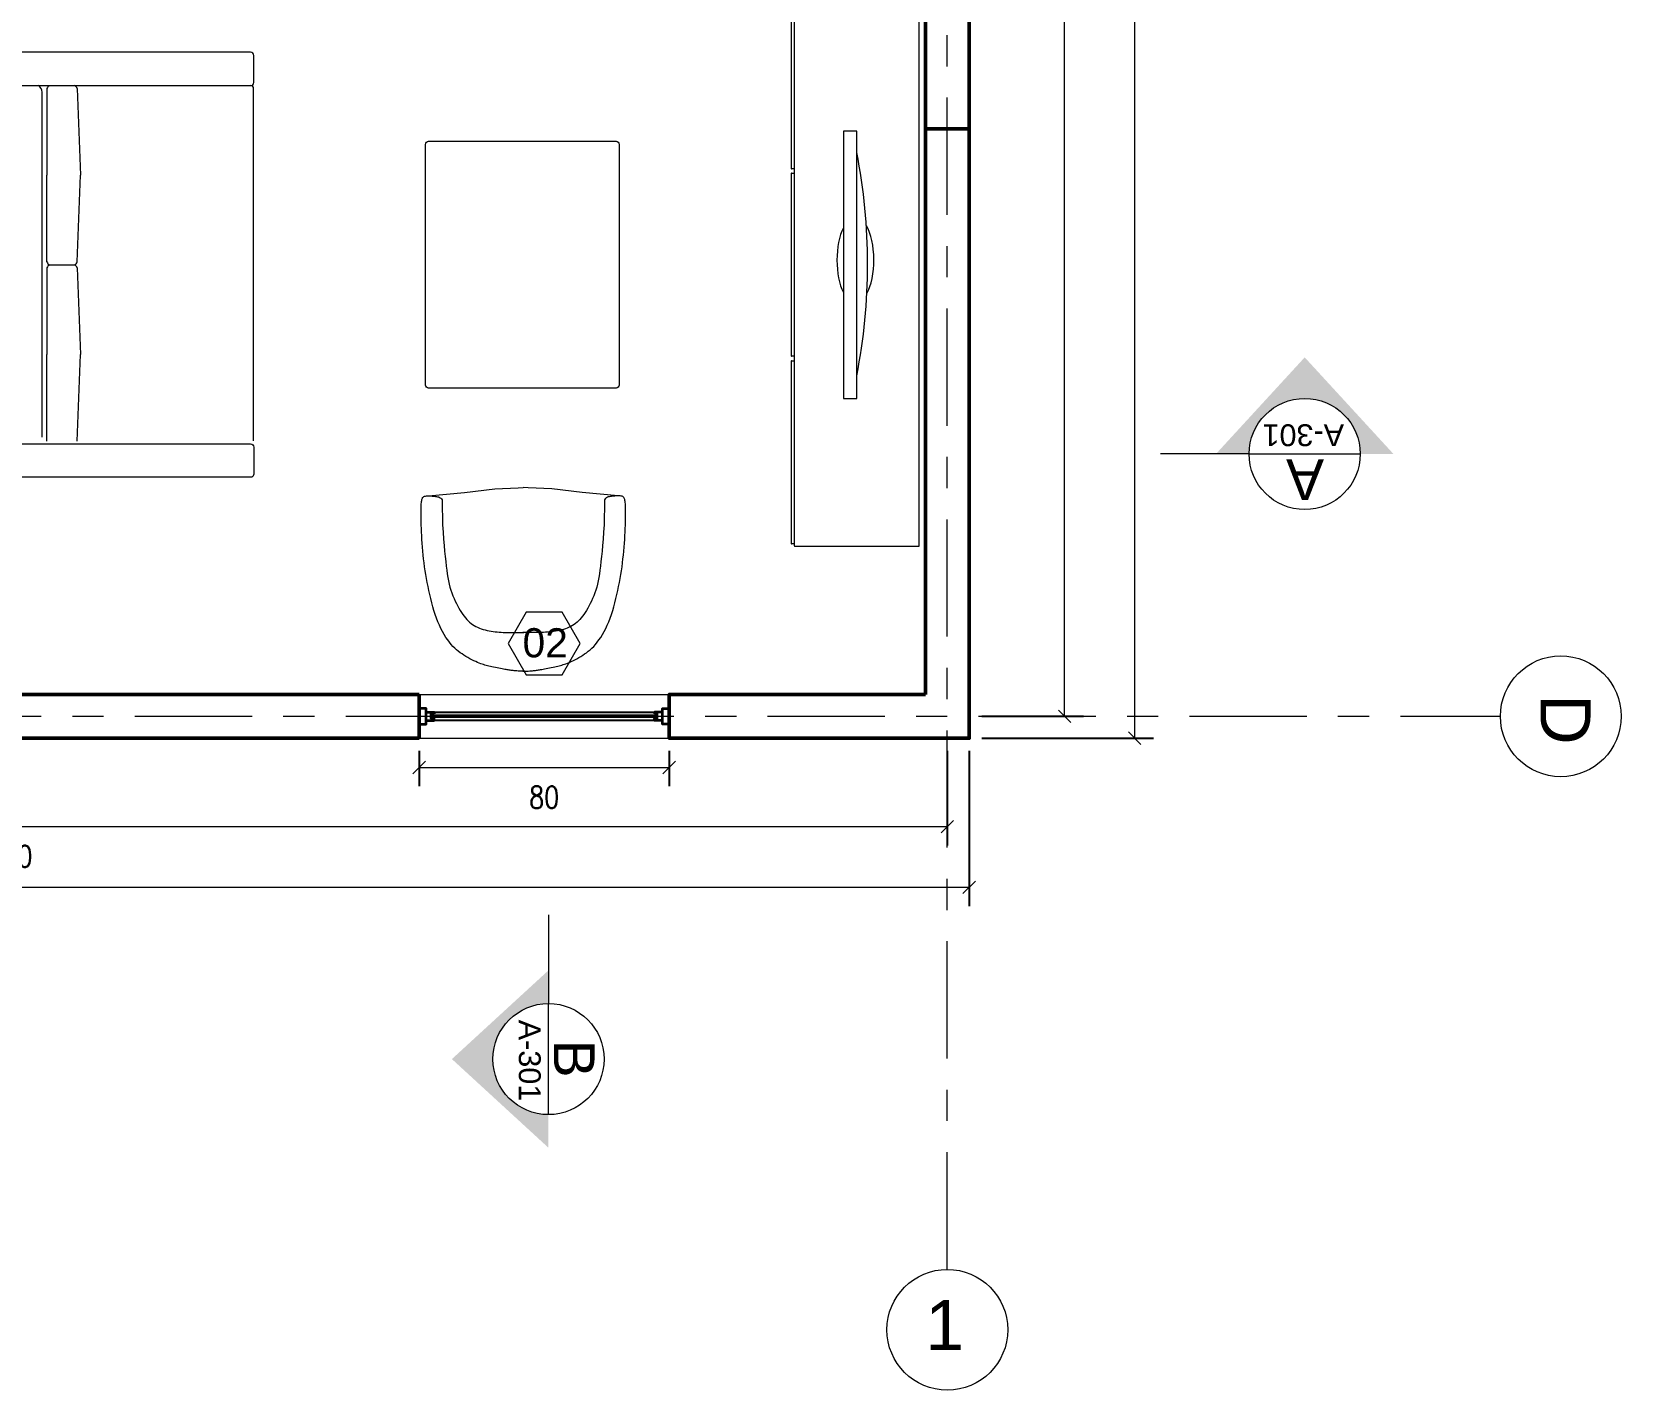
# Model space of a CAD drawing. Header units: inches. Extents: x -1721 to -596, y -6348 to -3031.
# Drawn here: x -875.28 to -870.19, y -3137.83 to -3133.48 of the extents above; entities that cross this region are included whole.
import ezdxf
from ezdxf.enums import TextEntityAlignment as Align

# ---------------------------------------------------------------- set-up
doc = ezdxf.new("R2010")
doc.units = ezdxf.units.IN
doc.header["$MEASUREMENT"] = 0
doc.linetypes.add('$0$CENTERX2', pattern=[4, 2.5, -0.5, 0.5, -0.5])
doc.linetypes.add('$0$CENTRO2', pattern=[1.125, 0.75, -0.125, 0.125, -0.125])
for name, color, linetype, lineweight in [('$0$AA - montanti', 7, 'Continuous', 35), ('$0$AA - pareti sezionate', 236, 'Continuous', 50), ('$0$AA - serramenti e porte', 4, 'Continuous', 25), ('$0$AA - struttura finestre', 6, 'Continuous', 25), ('$0$AA- arredo', 8, 'Continuous', 18), ('$0$SEZIONE ARREDO', 8, 'Continuous', 25), ('$1$AA - linee quote', 3, 'Continuous', 13), ('$2$A-FURN', 8, 'Continuous', 18)]:
    doc.layers.add(name, color=color, linetype=linetype, lineweight=lineweight)
doc.styles.add('$0$ARIAL', font='Arial.ttf')
doc.styles.add('$4$E-ROMANS', font='romans.shx', dxfattribs={"width": 0.8})
doc.dimstyles.new('$0$E-0100_TICK_12', dxfattribs={"dimscale": 0.001, "dimtxt": 70, "dimasz": 40, "dimexe": 60, "dimexo": 40, "dimgap": 60, "dimtad": 4, "dimdec": 0, "dimlfac": 100, "dimzin": 0, "dimdsep": 46, "dimtxsty": '$4$E-ROMANS', "dimblk": 'OBLIQUE', "dimblk1": 'OBLIQUE', "dimblk2": 'OBLIQUE', "dimcen": 60, "dimclrd": 256, "dimclre": 256, "dimclrt": 256, "dimadec": 0, "dimazin": 0, "dimtfac": 1, "dimtdec": 0, "dimtmove": 1, "dimatfit": 3, "dimldrblk": '$0$_Open90', "dimfxl": 1, "dimtfill": 1, "dimtolj": 1, "dimtzin": 0, "dimlwd": -1, "dimarcsym": 0})

# ---------------------------------------------------------------- blocks, each defined once
blk = doc.blocks.new('_Oblique')
at = {"color": 0, "linetype": 'ByBlock', "lineweight": -2}
blk.add_line((-0.5, -0.5), (0.5, 0.5), dxfattribs=at)
blk = doc.blocks.new('*D1064')
at = {"layer": '$1$AA - linee quote', "linetype": 'Continuous', "lineweight": -2, "transparency": 16777216}
for p, q in [((-874.0407, -3135.78), (-874.0407, -3135.894)), ((-873.2407, -3135.78), (-873.2407, -3135.894))]:
    blk.add_line(p, q, dxfattribs=at)
at = {"layer": '$1$AA - linee quote', "transparency": 16777216}
blk.add_line((-874.0407, -3135.834), (-873.2407, -3135.834), dxfattribs=at)
at = {"layer": 'DEFPOINTS', "color": 0, "linetype": 'Continuous', "transparency": 16777216}
for p in [(-874.0407, -3135.74), (-873.2407, -3135.74), (-873.2407, -3135.834)]:
    blk.add_point(p, dxfattribs=at)
at = {"layer": '$1$AA - linee quote', "linetype": 'Continuous', "transparency": 16777216, "xscale": 0.04, "yscale": 0.04, "zscale": 0.04, "rotation": 180}
blk.add_blockref('_Oblique', (-874.0407, -3135.834), dxfattribs=at)
at = {"layer": '$1$AA - linee quote', "linetype": 'Continuous', "transparency": 16777216, "xscale": 0.04, "yscale": 0.04, "zscale": 0.04}
blk.add_blockref('_Oblique', (-873.2407, -3135.834), dxfattribs=at)
at = {"layer": '$1$AA - linee quote', "linetype": 'Continuous', "transparency": 16777216, "insert": (-873.6407, -3135.929), "char_height": 0.07, "attachment_point": 5, "style": '$4$E-ROMANS', "bg_fill": 3, "box_fill_scale": 1.25, "bg_fill_color": 256, "bg_fill_true_color": 13158600, "bg_fill_transparency": 0}
blk.add_mtext('\\A1;80', dxfattribs=at)
blk = doc.blocks.new('$0$_Open90')
at = {"color": 0, "linetype": 'ByBlock', "lineweight": -2}
for p, q in [((-19.69, 19.69), (0, 0)), ((0, 0), (-39.37, 0)), ((0, 0), (-19.69, -19.69))]:
    blk.add_line(p, q, dxfattribs=at)
blk = doc.blocks.new('*D1066')
at = {"layer": '$1$AA - linee quote', "linetype": 'Continuous', "lineweight": -2, "transparency": 16777216}
for p, q in [((-878.3507, -3135.78), (-878.3507, -3136.0831)), ((-872.3507, -3135.78), (-872.3507, -3136.0831))]:
    blk.add_line(p, q, dxfattribs=at)
at = {"layer": '$1$AA - linee quote', "transparency": 16777216}
blk.add_line((-878.3507, -3136.0231), (-872.3507, -3136.0231), dxfattribs=at)
at = {"layer": 'DEFPOINTS', "color": 0, "linetype": 'Continuous', "transparency": 16777216}
for p in [(-878.3507, -3135.74), (-872.3507, -3135.74), (-872.3507, -3136.0231)]:
    blk.add_point(p, dxfattribs=at)
at = {"layer": '$1$AA - linee quote', "linetype": 'Continuous', "transparency": 16777216, "xscale": 0.04, "yscale": 0.04, "zscale": 0.04, "rotation": 180}
blk.add_blockref('_Oblique', (-878.3507, -3136.0231), dxfattribs=at)
at = {"layer": '$1$AA - linee quote', "linetype": 'Continuous', "transparency": 16777216, "xscale": 0.04, "yscale": 0.04, "zscale": 0.04}
blk.add_blockref('_Oblique', (-872.3507, -3136.0231), dxfattribs=at)
at = {"layer": '$1$AA - linee quote', "linetype": 'Continuous', "transparency": 16777216, "insert": (-875.3507, -3136.1181), "char_height": 0.07, "attachment_point": 5, "style": '$4$E-ROMANS', "bg_fill": 3, "box_fill_scale": 1.25, "bg_fill_color": 256, "bg_fill_true_color": 13158600, "bg_fill_transparency": 0}
blk.add_mtext('\\A1;600', dxfattribs=at)
blk = doc.blocks.new('*D1067')
at = {"layer": '$1$AA - linee quote', "linetype": 'Continuous', "lineweight": -2, "transparency": 16777216}
for p, q in [((-881.4207, -3135.78), (-881.4207, -3136.2771)), ((-872.2807, -3135.78), (-872.2807, -3136.2771))]:
    blk.add_line(p, q, dxfattribs=at)
at = {"layer": '$1$AA - linee quote', "transparency": 16777216}
blk.add_line((-881.4207, -3136.2171), (-872.2807, -3136.2171), dxfattribs=at)
at = {"layer": 'DEFPOINTS', "color": 0, "linetype": 'Continuous', "transparency": 16777216}
for p in [(-881.4207, -3135.74), (-872.2807, -3135.74), (-872.2807, -3136.2171)]:
    blk.add_point(p, dxfattribs=at)
at = {"layer": '$1$AA - linee quote', "linetype": 'Continuous', "transparency": 16777216, "xscale": 0.04, "yscale": 0.04, "zscale": 0.04, "rotation": 180}
blk.add_blockref('_Oblique', (-881.4207, -3136.2171), dxfattribs=at)
at = {"layer": '$1$AA - linee quote', "linetype": 'Continuous', "transparency": 16777216, "xscale": 0.04, "yscale": 0.04, "zscale": 0.04}
blk.add_blockref('_Oblique', (-872.2807, -3136.2171), dxfattribs=at)
at = {"layer": '$1$AA - linee quote', "linetype": 'Continuous', "transparency": 16777216, "insert": (-876.8507, -3136.3121), "char_height": 0.07, "attachment_point": 5, "style": '$4$E-ROMANS', "bg_fill": 3, "box_fill_scale": 1.25, "bg_fill_color": 256, "bg_fill_true_color": 13158600, "bg_fill_transparency": 0}
blk.add_mtext('\\A1;914', dxfattribs=at)
blk = doc.blocks.new('*D1069')
at = {"layer": '$1$AA - linee quote', "linetype": 'Continuous', "lineweight": -2, "transparency": 16777216}
for p, q in [((-872.3107, -3126.74), (-871.9153, -3126.74)), ((-872.2407, -3135.67), (-871.9153, -3135.67))]:
    blk.add_line(p, q, dxfattribs=at)
at = {"layer": '$1$AA - linee quote', "transparency": 16777216}
blk.add_line((-871.9753, -3135.67), (-871.9753, -3126.74), dxfattribs=at)
at = {"layer": 'DEFPOINTS', "color": 0, "linetype": 'Continuous', "transparency": 16777216}
for p in [(-872.3507, -3126.74), (-871.9753, -3126.74), (-872.2807, -3135.67)]:
    blk.add_point(p, dxfattribs=at)
at = {"layer": '$1$AA - linee quote', "linetype": 'Continuous', "transparency": 16777216, "xscale": 0.04, "yscale": 0.04, "zscale": 0.04}
for p, rotation in [((-871.9753, -3126.74), 90), ((-871.9753, -3135.67), 270)]:
    blk.add_blockref('_Oblique', p, dxfattribs=dict(at, rotation=rotation))
at = {"layer": '$1$AA - linee quote', "linetype": 'Continuous', "transparency": 16777216, "insert": (-871.8803, -3131.205), "char_height": 0.07, "attachment_point": 5, "rotation": 90, "style": '$4$E-ROMANS', "bg_fill": 3, "box_fill_scale": 1.25, "bg_fill_color": 256, "bg_fill_true_color": 13158600, "bg_fill_transparency": 0}
blk.add_mtext('\\A1;893', dxfattribs=at)
blk = doc.blocks.new('*D1070')
at = {"layer": '$1$AA - linee quote', "linetype": 'Continuous', "lineweight": -2, "transparency": 16777216}
for p, q in [((-872.2407, -3126.67), (-871.6914, -3126.67)), ((-872.2407, -3135.74), (-871.6914, -3135.74))]:
    blk.add_line(p, q, dxfattribs=at)
at = {"layer": '$1$AA - linee quote', "transparency": 16777216}
blk.add_line((-871.7514, -3126.67), (-871.7514, -3135.74), dxfattribs=at)
at = {"layer": 'DEFPOINTS', "color": 0, "linetype": 'Continuous', "transparency": 16777216}
for p in [(-872.2807, -3126.67), (-872.2807, -3135.74), (-871.7514, -3135.74)]:
    blk.add_point(p, dxfattribs=at)
at = {"layer": '$1$AA - linee quote', "linetype": 'Continuous', "transparency": 16777216, "xscale": 0.04, "yscale": 0.04, "zscale": 0.04}
for p, rotation in [((-871.7514, -3126.67), 90), ((-871.7514, -3135.74), 270)]:
    blk.add_blockref('_Oblique', p, dxfattribs=dict(at, rotation=rotation))
at = {"layer": '$1$AA - linee quote', "linetype": 'Continuous', "transparency": 16777216, "insert": (-871.6564, -3131.205), "char_height": 0.07, "attachment_point": 5, "rotation": 90, "style": '$4$E-ROMANS', "bg_fill": 3, "box_fill_scale": 1.25, "bg_fill_color": 256, "bg_fill_true_color": 13158600, "bg_fill_transparency": 0}
blk.add_mtext('\\A1;907', dxfattribs=at)

msp = doc.modelspace()

# ---------------------------------------------------------------- hatches: boundary and pattern name
at = {"layer": '$1$AA - linee quote'}
h = msp.add_hatch(color=256, dxfattribs=at)
h.dxf.hatch_style = 1
h.paths.add_polyline_path([(-871.4909, -3134.8303), (-871.3848, -3134.8303, -1), (-871.0292, -3134.8303), (-870.9232, -3134.8303), (-871.207, -3134.5213)])
h = msp.add_hatch(color=256, dxfattribs=at)
h.dxf.hatch_style = 1
h.paths.add_polyline_path([(-873.6272, -3137.0507), (-873.6272, -3136.9447, -1), (-873.6272, -3136.5891), (-873.6272, -3136.4831), (-873.9362, -3136.7669)])

# ---------------------------------------------------------------- linework, layer by layer
at = {"layer": '$0$AA - montanti'}
for points in [[(-874.0407, -3135.6446), (-874.0407, -3135.6955), (-874.019, -3135.6955), (-874.019, -3135.6446)], [(-873.2407, -3135.6446), (-873.2407, -3135.6955), (-873.2623, -3135.6955), (-873.2623, -3135.6446)]]:
    msp.add_lwpolyline(points, close=True, dxfattribs=at)
for points in [[(-874.019, -3135.6569), (-873.993, -3135.6569), (-873.993, -3135.6625)], [(-874.019, -3135.6832), (-873.993, -3135.6832), (-873.993, -3135.6775), (-874.0023, -3135.6775), (-874.0023, -3135.6725), (-874.0023, -3135.6675), (-874.0023, -3135.6625), (-873.993, -3135.6625)], [(-873.2623, -3135.6569), (-873.2883, -3135.6569), (-873.2883, -3135.6625)], [(-873.2623, -3135.6832), (-873.2883, -3135.6832), (-873.2883, -3135.6775), (-873.279, -3135.6775), (-873.279, -3135.6725), (-873.279, -3135.6675), (-873.279, -3135.6625), (-873.2883, -3135.6625)]]:
    msp.add_lwpolyline(points, dxfattribs=at)
at = {"layer": '$0$AA - pareti sezionate'}
for p, q in [((-872.4207, -3135.6), (-872.4207, -3131.99)), ((-872.2807, -3133.79), (-872.4207, -3133.79)), ((-874.0407, -3135.6), (-876.6807, -3135.6)), ((-874.0407, -3135.74), (-874.0407, -3135.6)), ((-876.6807, -3135.74), (-874.0407, -3135.74))]:
    msp.add_line(p, q, dxfattribs=at)
at = {"layer": '$0$AA - pareti sezionate', "ltscale": 0.8}
msp.add_line((-874.4807, -3135.74), (-875.2807, -3135.74), dxfattribs=at)
at = {"layer": '$0$AA - pareti sezionate'}
msp.add_lwpolyline([(-872.2807, -3131.99), (-872.2807, -3135.74), (-873.2407, -3135.74), (-873.2407, -3135.6), (-872.4207, -3135.6)], dxfattribs=at)
at = {"layer": '$0$AA - serramenti e porte'}
for p, q in [((-873.993, -3135.6569), (-873.2883, -3135.6569)), ((-873.2883, -3135.6832), (-873.993, -3135.6832))]:
    msp.add_line(p, q, dxfattribs=at)
at = {"layer": '$0$AA - struttura finestre'}
for p, q in [((-873.279, -3135.6675), (-874.0023, -3135.6675)), ((-873.279, -3135.6725), (-874.0023, -3135.6725))]:
    msp.add_line(p, q, dxfattribs=at)
at = {"layer": '$0$AA- arredo', "color": 251, "linetype": 'Continuous', "lineweight": 18}
for p, q in [((-872.8507, -3133.333), (-872.8507, -3133.917)), ((-872.8407, -3133.326), (-872.8407, -3135.124)), ((-872.4407, -3135.124), (-872.4407, -3133.326)), ((-874.5707, -3134.7884), (-874.5707, -3133.6617)), ((-875.247, -3134.777), (-875.247, -3133.6731)), ((-872.8417, -3133.918), (-872.8497, -3133.918)), ((-872.8506, -3133.9328), (-872.8507, -3133.9329)), ((-872.8507, -3133.9329), (-872.8507, -3133.9329)), ((-872.8507, -3133.9329), (-872.8507, -3133.9329)), ((-872.8507, -3133.9329), (-872.8507, -3133.933)), ((-872.8507, -3133.933), (-872.8507, -3133.933)), ((-872.8507, -3133.933), (-872.8507, -3133.933)), ((-872.8507, -3133.933), (-872.8507, -3134.517)), ((-872.8505, -3133.9326), (-872.8506, -3133.9326)), ((-872.8506, -3133.9326), (-872.8506, -3133.9326)), ((-872.8506, -3133.9326), (-872.8506, -3133.9327)), ((-872.8506, -3133.9327), (-872.8506, -3133.9327)), ((-872.8506, -3133.9327), (-872.8506, -3133.9328)), ((-872.8506, -3133.9328), (-872.8506, -3133.9328)), ((-872.8506, -3133.9328), (-872.8506, -3133.9328)), ((-872.8504, -3133.9324), (-872.8505, -3133.9324)), ((-872.8505, -3133.9324), (-872.8505, -3133.9325)), ((-872.8505, -3133.9325), (-872.8505, -3133.9325)), ((-872.8505, -3133.9325), (-872.8505, -3133.9325)), ((-872.8505, -3133.9325), (-872.8505, -3133.9326)), ((-872.8503, -3133.9323), (-872.8504, -3133.9323)), ((-872.8504, -3133.9323), (-872.8504, -3133.9323)), ((-872.8504, -3133.9323), (-872.8504, -3133.9324)), ((-872.8504, -3133.9324), (-872.8504, -3133.9324)), ((-872.8502, -3133.9322), (-872.8503, -3133.9322)), ((-872.8503, -3133.9322), (-872.8503, -3133.9323)), ((-872.8503, -3133.9323), (-872.8503, -3133.9323)), ((-872.8501, -3133.9321), (-872.8502, -3133.9322)), ((-872.8502, -3133.9322), (-872.8502, -3133.9322)), ((-872.8502, -3133.9322), (-872.8502, -3133.9322)), ((-872.85, -3133.9321), (-872.8501, -3133.9321)), ((-872.8501, -3133.9321), (-872.8501, -3133.9321)), ((-872.8501, -3133.9321), (-872.8501, -3133.9321)), ((-872.8499, -3133.9321), (-872.85, -3133.9321)), ((-872.85, -3133.9321), (-872.85, -3133.9321)), ((-872.8498, -3133.932), (-872.8499, -3133.9321)), ((-872.8499, -3133.9321), (-872.8499, -3133.9321)), ((-872.8499, -3133.9321), (-872.8499, -3133.9321)), ((-872.8497, -3133.932), (-872.8498, -3133.932)), ((-872.8498, -3133.932), (-872.8498, -3133.932)), ((-872.8497, -3133.932), (-872.8497, -3133.932)), ((-872.8497, -3133.932), (-872.8497, -3133.932)), ((-872.8497, -3133.932), (-872.8417, -3133.932)), ((-872.8416, -3133.932), (-872.8417, -3133.932)), ((-872.8417, -3133.932), (-872.8417, -3133.932)), ((-872.8415, -3133.932), (-872.8416, -3133.932)), ((-872.8416, -3133.932), (-872.8416, -3133.932)), ((-872.8415, -3133.9321), (-872.8415, -3133.932)), ((-872.8414, -3133.9321), (-872.8415, -3133.9321)), ((-872.8415, -3133.9321), (-872.8415, -3133.9321)), ((-872.8413, -3133.9321), (-872.8414, -3133.9321)), ((-872.8414, -3133.9321), (-872.8414, -3133.9321)), ((-872.8412, -3133.9321), (-872.8413, -3133.9321)), ((-872.8413, -3133.9321), (-872.8413, -3133.9321)), ((-872.8413, -3133.9321), (-872.8413, -3133.9321)), ((-872.8412, -3133.9322), (-872.8412, -3133.9321)), ((-872.8411, -3133.9322), (-872.8412, -3133.9322)), ((-872.8412, -3133.9322), (-872.8412, -3133.9322)), ((-872.841, -3133.9323), (-872.8411, -3133.9322)), ((-872.8411, -3133.9322), (-872.8411, -3133.9322)), ((-872.8411, -3133.9322), (-872.8411, -3133.9322)), ((-872.8409, -3133.9323), (-872.841, -3133.9323)), ((-872.841, -3133.9323), (-872.841, -3133.9323)), ((-872.841, -3133.9323), (-872.841, -3133.9323)), ((-872.8409, -3133.9324), (-872.8409, -3133.9323)), ((-872.8408, -3133.9325), (-872.8409, -3133.9324)), ((-872.8409, -3133.9324), (-872.8409, -3133.9324)), ((-872.8409, -3133.9324), (-872.8409, -3133.9324)), ((-872.8408, -3133.9326), (-872.8408, -3133.9325)), ((-872.8408, -3133.9325), (-872.8408, -3133.9325)), ((-872.8408, -3133.9325), (-872.8408, -3133.9325)), ((-872.8407, -3133.9326), (-872.8408, -3133.9326)), ((-872.8408, -3133.9326), (-872.8408, -3133.9326)), ((-872.8407, -3133.9327), (-872.8407, -3133.9326)), ((-872.8407, -3133.9328), (-872.8407, -3133.9327)), ((-872.8407, -3133.9327), (-872.8407, -3133.9327)), ((-872.8407, -3133.9329), (-872.8407, -3133.9328)), ((-872.8407, -3133.9328), (-872.8407, -3133.9328)), ((-872.8407, -3133.9328), (-872.8407, -3133.9328)), ((-872.8407, -3133.933), (-872.8407, -3133.9329)), ((-872.8407, -3133.9329), (-872.8407, -3133.9329)), ((-872.8407, -3133.933), (-872.8407, -3133.933)), ((-872.8407, -3133.933), (-872.8407, -3133.933)), ((-872.8504, -3134.5324), (-872.8505, -3134.5324)), ((-872.8505, -3134.5324), (-872.8505, -3134.5325)), ((-872.8505, -3134.5325), (-872.8505, -3134.5325)), ((-872.8503, -3134.5323), (-872.8504, -3134.5323)), ((-872.8504, -3134.5323), (-872.8504, -3134.5323)), ((-872.8504, -3134.5323), (-872.8504, -3134.5324)), ((-872.8504, -3134.5324), (-872.8504, -3134.5324)), ((-872.8502, -3134.5322), (-872.8503, -3134.5322)), ((-872.8503, -3134.5322), (-872.8503, -3134.5323)), ((-872.8503, -3134.5323), (-872.8503, -3134.5323)), ((-872.8501, -3134.5321), (-872.8502, -3134.5322)), ((-872.8502, -3134.5322), (-872.8502, -3134.5322)), ((-872.8502, -3134.5322), (-872.8502, -3134.5322)), ((-872.85, -3134.5321), (-872.8501, -3134.5321)), ((-872.8501, -3134.5321), (-872.8501, -3134.5321)), ((-872.8501, -3134.5321), (-872.8501, -3134.5321)), ((-872.8499, -3134.5321), (-872.85, -3134.5321)), ((-872.85, -3134.5321), (-872.85, -3134.5321)), ((-872.8498, -3134.532), (-872.8499, -3134.5321)), ((-872.8499, -3134.5321), (-872.8499, -3134.5321)), ((-872.8499, -3134.5321), (-872.8499, -3134.5321)), ((-872.8497, -3134.532), (-872.8498, -3134.532)), ((-872.8498, -3134.532), (-872.8498, -3134.532)), ((-872.8417, -3134.518), (-872.8497, -3134.518)), ((-872.8497, -3134.532), (-872.8497, -3134.532)), ((-872.8497, -3134.532), (-872.8497, -3134.532)), ((-872.8497, -3134.532), (-872.8417, -3134.532)), ((-872.8416, -3134.532), (-872.8417, -3134.532)), ((-872.8417, -3134.532), (-872.8417, -3134.532)), ((-872.8415, -3134.532), (-872.8416, -3134.532)), ((-872.8416, -3134.532), (-872.8416, -3134.532)), ((-872.8415, -3134.5321), (-872.8415, -3134.532)), ((-872.8414, -3134.5321), (-872.8415, -3134.5321)), ((-872.8415, -3134.5321), (-872.8415, -3134.5321)), ((-872.8413, -3134.5321), (-872.8414, -3134.5321)), ((-872.8414, -3134.5321), (-872.8414, -3134.5321)), ((-872.8412, -3134.5321), (-872.8413, -3134.5321)), ((-872.8413, -3134.5321), (-872.8413, -3134.5321)), ((-872.8413, -3134.5321), (-872.8413, -3134.5321)), ((-872.8412, -3134.5322), (-872.8412, -3134.5321)), ((-872.8411, -3134.5322), (-872.8412, -3134.5322)), ((-872.8412, -3134.5322), (-872.8412, -3134.5322)), ((-872.841, -3134.5323), (-872.8411, -3134.5322)), ((-872.8411, -3134.5322), (-872.8411, -3134.5322)), ((-872.8411, -3134.5322), (-872.8411, -3134.5322)), ((-872.8409, -3134.5323), (-872.841, -3134.5323)), ((-872.841, -3134.5323), (-872.841, -3134.5323)), ((-872.841, -3134.5323), (-872.841, -3134.5323)), ((-872.8409, -3134.5324), (-872.8409, -3134.5323)), ((-872.8408, -3134.5325), (-872.8409, -3134.5324)), ((-872.8409, -3134.5324), (-872.8409, -3134.5324)), ((-872.8409, -3134.5324), (-872.8409, -3134.5324)), ((-872.8408, -3134.5325), (-872.8408, -3134.5325)), ((-872.8506, -3134.5328), (-872.8507, -3134.5329)), ((-872.8507, -3134.5329), (-872.8507, -3134.5329)), ((-872.8507, -3134.5329), (-872.8507, -3134.5329)), ((-872.8507, -3134.5329), (-872.8507, -3134.533)), ((-872.8507, -3134.533), (-872.8507, -3134.533)), ((-872.8507, -3134.533), (-872.8507, -3134.533)), ((-872.8507, -3134.533), (-872.8507, -3135.117)), ((-872.8505, -3134.5326), (-872.8506, -3134.5326)), ((-872.8506, -3134.5326), (-872.8506, -3134.5326)), ((-872.8506, -3134.5326), (-872.8506, -3134.5327)), ((-872.8506, -3134.5327), (-872.8506, -3134.5327)), ((-872.8506, -3134.5327), (-872.8506, -3134.5328)), ((-872.8506, -3134.5328), (-872.8506, -3134.5328)), ((-872.8506, -3134.5328), (-872.8506, -3134.5328)), ((-872.8505, -3134.5325), (-872.8505, -3134.5325)), ((-872.8505, -3134.5325), (-872.8505, -3134.5326)), ((-872.8408, -3134.5326), (-872.8408, -3134.5325)), ((-872.8408, -3134.5325), (-872.8408, -3134.5325)), ((-872.8407, -3134.5326), (-872.8408, -3134.5326)), ((-872.8408, -3134.5326), (-872.8408, -3134.5326)), ((-872.8407, -3134.5327), (-872.8407, -3134.5326)), ((-872.8407, -3134.5328), (-872.8407, -3134.5327)), ((-872.8407, -3134.5327), (-872.8407, -3134.5327)), ((-872.8407, -3134.5329), (-872.8407, -3134.5328)), ((-872.8407, -3134.5328), (-872.8407, -3134.5328)), ((-872.8407, -3134.5328), (-872.8407, -3134.5328)), ((-872.8407, -3134.533), (-872.8407, -3134.5329)), ((-872.8407, -3134.5329), (-872.8407, -3134.5329)), ((-872.8407, -3134.533), (-872.8407, -3134.533)), ((-872.8407, -3134.533), (-872.8407, -3134.533)), ((-872.8417, -3135.118), (-872.8497, -3135.118)), ((-872.8407, -3135.124), (-872.8407, -3135.1241)), ((-872.8407, -3135.1241), (-872.8407, -3135.1241)), ((-872.8407, -3135.1241), (-872.8407, -3135.1242)), ((-872.8407, -3135.1242), (-872.8406, -3135.1242)), ((-872.8406, -3135.1242), (-872.8406, -3135.1242)), ((-872.8406, -3135.1242), (-872.8406, -3135.1243)), ((-872.8406, -3135.1243), (-872.8406, -3135.1243)), ((-872.8406, -3135.1243), (-872.8406, -3135.1244)), ((-872.8406, -3135.1244), (-872.8406, -3135.1244)), ((-872.8406, -3135.1244), (-872.8406, -3135.1244)), ((-872.8406, -3135.1244), (-872.8406, -3135.1245)), ((-872.8406, -3135.1245), (-872.8405, -3135.1245)), ((-872.8405, -3135.1245), (-872.8405, -3135.1245)), ((-872.8405, -3135.1245), (-872.8405, -3135.1246)), ((-872.8405, -3135.1246), (-872.8405, -3135.1246)), ((-872.8405, -3135.1246), (-872.8405, -3135.1246)), ((-872.8405, -3135.1246), (-872.8404, -3135.1247)), ((-872.8404, -3135.1247), (-872.8404, -3135.1247)), ((-872.8404, -3135.1247), (-872.8404, -3135.1247)), ((-872.8404, -3135.1247), (-872.8404, -3135.1248)), ((-872.8404, -3135.1248), (-872.8403, -3135.1248)), ((-872.8403, -3135.1248), (-872.8403, -3135.1248)), ((-872.8403, -3135.1248), (-872.8403, -3135.1248)), ((-872.8403, -3135.1248), (-872.8402, -3135.1249)), ((-872.8402, -3135.1249), (-872.8402, -3135.1249)), ((-872.8402, -3135.1249), (-872.8402, -3135.1249)), ((-872.8402, -3135.1249), (-872.8401, -3135.1249)), ((-872.8401, -3135.1249), (-872.8401, -3135.1249)), ((-872.8401, -3135.1249), (-872.8401, -3135.125)), ((-872.8401, -3135.125), (-872.84, -3135.125)), ((-872.84, -3135.125), (-872.84, -3135.125)), ((-872.84, -3135.125), (-872.8399, -3135.125)), ((-872.8399, -3135.125), (-872.8399, -3135.125)), ((-872.8399, -3135.125), (-872.8399, -3135.125)), ((-872.8399, -3135.125), (-872.8398, -3135.125)), ((-872.8398, -3135.125), (-872.8398, -3135.125)), ((-872.8398, -3135.125), (-872.8398, -3135.125)), ((-872.8398, -3135.125), (-872.8397, -3135.125)), ((-872.8397, -3135.125), (-872.4417, -3135.125)), ((-872.8397, -3135.125), (-872.8397, -3135.125)), ((-872.8397, -3135.125), (-872.8397, -3135.125)), ((-872.4417, -3135.125), (-872.4416, -3135.125)), ((-872.4416, -3135.125), (-872.4416, -3135.125)), ((-872.4416, -3135.125), (-872.4415, -3135.125)), ((-872.4415, -3135.125), (-872.4415, -3135.125)), ((-872.4415, -3135.125), (-872.4415, -3135.125)), ((-872.4415, -3135.125), (-872.4414, -3135.125)), ((-872.4414, -3135.125), (-872.4414, -3135.125)), ((-872.4414, -3135.125), (-872.4413, -3135.125)), ((-872.4413, -3135.125), (-872.4412, -3135.1249)), ((-872.4413, -3135.125), (-872.4413, -3135.125)), ((-872.4413, -3135.125), (-872.4413, -3135.125)), ((-872.4412, -3135.1249), (-872.4412, -3135.1249)), ((-872.4412, -3135.1249), (-872.4412, -3135.1249)), ((-872.4412, -3135.1249), (-872.4411, -3135.1249)), ((-872.4411, -3135.1249), (-872.4411, -3135.1248)), ((-872.4411, -3135.1248), (-872.441, -3135.1248)), ((-872.4411, -3135.1249), (-872.4411, -3135.1249)), ((-872.441, -3135.1248), (-872.4409, -3135.1247)), ((-872.441, -3135.1248), (-872.441, -3135.1248)), ((-872.441, -3135.1248), (-872.441, -3135.1248)), ((-872.4409, -3135.1247), (-872.4409, -3135.1246)), ((-872.4409, -3135.1246), (-872.4408, -3135.1246)), ((-872.4409, -3135.1247), (-872.4409, -3135.1247)), ((-872.4409, -3135.1247), (-872.4409, -3135.1247)), ((-872.4408, -3135.1245), (-872.4407, -3135.1244)), ((-872.4408, -3135.1246), (-872.4408, -3135.1245)), ((-872.4408, -3135.1245), (-872.4408, -3135.1245)), ((-872.4408, -3135.1245), (-872.4408, -3135.1245)), ((-872.4408, -3135.1246), (-872.4408, -3135.1246)), ((-872.4407, -3135.1241), (-872.4407, -3135.124)), ((-872.4407, -3135.124), (-872.4407, -3135.124)), ((-872.4407, -3135.1242), (-872.4407, -3135.1241)), ((-872.4407, -3135.1241), (-872.4407, -3135.1241)), ((-872.4407, -3135.1243), (-872.4407, -3135.1242)), ((-872.4407, -3135.1242), (-872.4407, -3135.1242)), ((-872.4407, -3135.1242), (-872.4407, -3135.1242)), ((-872.4407, -3135.1244), (-872.4407, -3135.1243)), ((-872.4407, -3135.1243), (-872.4407, -3135.1243)), ((-872.4407, -3135.1244), (-872.4407, -3135.1244)), ((-872.4407, -3135.1244), (-872.4407, -3135.1244))]:
    msp.add_line(p, q, dxfattribs=at)
at = {"layer": '$0$AA- arredo', "color": 252, "linetype": 'Continuous', "lineweight": 18}
for p, q in [((-875.2323, -3133.6609), (-875.2323, -3133.9385)), ((-875.2323, -3134.2161), (-875.2323, -3133.9385)), ((-875.2237, -3134.2253), (-875.1438, -3134.2253)), ((-875.2323, -3134.2345), (-875.2323, -3134.5121)), ((-875.2323, -3134.7897), (-875.2323, -3134.5121))]:
    msp.add_line(p, q, dxfattribs=at)
at = {"layer": '$0$AA- arredo', "color": 7, "linetype": 'Continuous', "lineweight": 18}
msp.add_line((-874.581, -3133.6517), (-874.5807, -3133.6517), dxfattribs=at)
at = {"layer": '$0$AA- arredo', "lineweight": 13}
for p, q in [((-874.0407, -3135.6), (-873.2407, -3135.6)), ((-874.0407, -3135.74), (-873.2407, -3135.74))]:
    msp.add_line(p, q, dxfattribs=at)
at = {"layer": '$0$AA- arredo', "color": 251, "linetype": 'Continuous', "lineweight": 18, "flags": 128}
for points in [[(-875.3439, -3133.6517), (-874.5805, -3133.6517, 0.414214), (-874.5705, -3133.6417), (-874.5705, -3133.555, 0.414214), (-874.5805, -3133.545), (-875.3339, -3133.545, 0.414214), (-875.3439, -3133.555), (-875.3439, -3134.225)], [(-875.3439, -3134.7984), (-874.5805, -3134.7984, -0.414214), (-874.5705, -3134.8084), (-874.5705, -3134.895, -0.414214), (-874.5805, -3134.905), (-875.3339, -3134.905, -0.414214), (-875.3439, -3134.895), (-875.3439, -3134.225)]]:
    msp.add_lwpolyline(points, format="xyb", dxfattribs=at)
for points in [[(-874.5805, -3133.545), (-875.3339, -3133.545)], [(-875.1353, -3133.6609), (-875.1252, -3133.9385)], [(-875.1353, -3134.2161), (-875.1252, -3133.9385)], [(-875.1353, -3134.2345), (-875.1252, -3134.5121)], [(-875.1353, -3134.7897), (-875.1252, -3134.5121)], [(-874.0109, -3134.9645), (-873.896, -3134.954), (-873.7993, -3134.9421), (-873.7236, -3134.9384), (-873.7076, -3134.9382)], [(-873.4044, -3134.9645), (-873.5192, -3134.954), (-873.6159, -3134.9421), (-873.6917, -3134.9384), (-873.7076, -3134.9382)], [(-873.7058, -3135.5255), (-873.7124, -3135.5255), (-873.7183, -3135.5254), (-873.7236, -3135.5252), (-873.7284, -3135.5249), (-873.7326, -3135.5246), (-873.7365, -3135.5243), (-873.74, -3135.5239), (-873.7434, -3135.5235), (-873.7465, -3135.5231), (-873.7496, -3135.5227), (-873.7526, -3135.5222), (-873.7558, -3135.5216), (-873.7591, -3135.5211), (-873.7626, -3135.5204), (-873.7665, -3135.5197), (-873.7708, -3135.5188), (-873.7755, -3135.5179), (-873.7806, -3135.5169), (-873.786, -3135.5158), (-873.7915, -3135.5147), (-873.7971, -3135.5136), (-873.8026, -3135.5124), (-873.808, -3135.5113), (-873.813, -3135.5102), (-873.8178, -3135.5092), (-873.8222, -3135.5082), (-873.8265, -3135.5071), (-873.8307, -3135.506), (-873.835, -3135.5047), (-873.8393, -3135.5033), (-873.8439, -3135.5016), (-873.8488, -3135.4997), (-873.8542, -3135.4974), (-873.8599, -3135.4949), (-873.8658, -3135.492), (-873.872, -3135.489), (-873.8784, -3135.4857), (-873.8848, -3135.4822), (-873.8912, -3135.4785), (-873.8975, -3135.4746), (-873.9037, -3135.4706), (-873.9097, -3135.4664), (-873.9157, -3135.4619), (-873.9215, -3135.4571), (-873.9272, -3135.4519), (-873.9329, -3135.4462), (-873.9385, -3135.4399), (-873.9441, -3135.433), (-873.9497, -3135.4255), (-873.9552, -3135.4173), (-873.9606, -3135.4084), (-873.9659, -3135.399), (-873.9711, -3135.389), (-873.9761, -3135.3785), (-873.9808, -3135.3675), (-873.9853, -3135.356), (-873.9896, -3135.3441), (-873.9936, -3135.3318), (-873.9973, -3135.3193), (-874.0008, -3135.3065), (-874.0041, -3135.2935), (-874.0071, -3135.2805), (-874.01, -3135.2675), (-874.0126, -3135.2546), (-874.0151, -3135.2418), (-874.0174, -3135.2291), (-874.0196, -3135.2165), (-874.0216, -3135.204), (-874.0234, -3135.1915), (-874.0251, -3135.179), (-874.0266, -3135.1665), (-874.0279, -3135.1539), (-874.0291, -3135.1413), (-874.0302, -3135.1287), (-874.0312, -3135.1162), (-874.032, -3135.1039), (-874.0327, -3135.0919), (-874.0333, -3135.0802), (-874.0338, -3135.069), (-874.0342, -3135.0583), (-874.0345, -3135.0482), (-874.0347, -3135.0387), (-874.0348, -3135.0298), (-874.0349, -3135.0216), (-874.0349, -3135.014), (-874.0348, -3135.0071), (-874.0347, -3135.0008), (-874.0345, -3134.9952), (-874.0342, -3134.9903), (-874.0339, -3134.986), (-874.0334, -3134.9822), (-874.0329, -3134.979), (-874.0323, -3134.9762), (-874.0316, -3134.9739), (-874.0308, -3134.9719), (-874.0298, -3134.9702), (-874.0286, -3134.9688), (-874.0274, -3134.9677), (-874.0259, -3134.9668), (-874.0242, -3134.966), (-874.0223, -3134.9655), (-874.0202, -3134.9651), (-874.0179, -3134.9648), (-874.0153, -3134.9646), (-874.0124, -3134.9645), (-874.0093, -3134.9646), (-874.006, -3134.9646), (-874.0026, -3134.9648), (-873.9991, -3134.9651), (-873.9956, -3134.9654), (-873.9922, -3134.9657), (-873.9888, -3134.9662), (-873.9855, -3134.9667), (-873.9824, -3134.9673), (-873.9795, -3134.9681), (-873.9767, -3134.9691), (-873.9741, -3134.9705), (-873.9718, -3134.9721), (-873.9696, -3134.9742), (-873.9678, -3134.9768)], [(-873.9678, -3134.9768), (-873.9675, -3135.0054), (-873.9668, -3135.0323), (-873.9658, -3135.0575), (-873.9645, -3135.081), (-873.9629, -3135.1029), (-873.9612, -3135.1232), (-873.9595, -3135.1419), (-873.9578, -3135.1591), (-873.9561, -3135.1749), (-873.9545, -3135.1892), (-873.9529, -3135.2024), (-873.9511, -3135.2146), (-873.9493, -3135.226), (-873.9473, -3135.2366), (-873.945, -3135.2467), (-873.9425, -3135.2564), (-873.9396, -3135.2659), (-873.9364, -3135.2752), (-873.933, -3135.2842), (-873.9294, -3135.2929), (-873.9256, -3135.3013), (-873.9217, -3135.3094), (-873.9177, -3135.3171), (-873.9136, -3135.3244), (-873.9096, -3135.3312), (-873.9056, -3135.3377), (-873.9015, -3135.3437), (-873.8974, -3135.3494), (-873.8931, -3135.3547), (-873.8888, -3135.3597), (-873.8844, -3135.3643), (-873.8798, -3135.3685), (-873.875, -3135.3725), (-873.8701, -3135.3761), (-873.8649, -3135.3794), (-873.8596, -3135.3824), (-873.8541, -3135.3852), (-873.8484, -3135.3877), (-873.8425, -3135.3899), (-873.8364, -3135.3919), (-873.8301, -3135.3937), (-873.8237, -3135.3952), (-873.8171, -3135.3966), (-873.8105, -3135.3977), (-873.8039, -3135.3987), (-873.7974, -3135.3995), (-873.7909, -3135.4002), (-873.7847, -3135.4007), (-873.7786, -3135.4011), (-873.7726, -3135.4014), (-873.7668, -3135.4016), (-873.7611, -3135.4018), (-873.7555, -3135.4019), (-873.7499, -3135.4019), (-873.7443, -3135.402), (-873.7386, -3135.402), (-873.7329, -3135.402), (-873.7273, -3135.402), (-873.722, -3135.402), (-873.7171, -3135.4021), (-873.7129, -3135.4021), (-873.7095, -3135.402), (-873.707, -3135.402), (-873.7058, -3135.4019)], [(-873.7095, -3135.5255), (-873.7028, -3135.5255), (-873.6969, -3135.5254), (-873.6916, -3135.5252), (-873.6869, -3135.5249), (-873.6826, -3135.5246), (-873.6787, -3135.5243), (-873.6752, -3135.5239), (-873.6719, -3135.5235), (-873.6687, -3135.5231), (-873.6657, -3135.5227), (-873.6626, -3135.5222), (-873.6594, -3135.5216), (-873.6561, -3135.5211), (-873.6526, -3135.5204), (-873.6487, -3135.5197), (-873.6444, -3135.5188), (-873.6397, -3135.5179), (-873.6346, -3135.5169), (-873.6292, -3135.5158), (-873.6237, -3135.5147), (-873.6181, -3135.5136), (-873.6126, -3135.5124), (-873.6073, -3135.5113), (-873.6022, -3135.5102), (-873.5974, -3135.5092), (-873.593, -3135.5082), (-873.5887, -3135.5071), (-873.5845, -3135.506), (-873.5803, -3135.5047), (-873.5759, -3135.5033), (-873.5713, -3135.5016), (-873.5664, -3135.4997), (-873.5611, -3135.4974), (-873.5554, -3135.4949), (-873.5494, -3135.492), (-873.5432, -3135.489), (-873.5369, -3135.4857), (-873.5305, -3135.4822), (-873.5241, -3135.4785), (-873.5177, -3135.4746), (-873.5116, -3135.4706), (-873.5055, -3135.4664), (-873.4996, -3135.4619), (-873.4937, -3135.4571), (-873.488, -3135.4519), (-873.4823, -3135.4462), (-873.4767, -3135.4399), (-873.4711, -3135.433), (-873.4655, -3135.4255), (-873.46, -3135.4173), (-873.4546, -3135.4084), (-873.4493, -3135.399), (-873.4441, -3135.389), (-873.4392, -3135.3785), (-873.4344, -3135.3675), (-873.4299, -3135.356), (-873.4256, -3135.3441), (-873.4216, -3135.3318), (-873.4179, -3135.3193), (-873.4144, -3135.3065), (-873.4112, -3135.2935), (-873.4081, -3135.2805), (-873.4053, -3135.2675), (-873.4026, -3135.2546), (-873.4001, -3135.2418), (-873.3978, -3135.2291), (-873.3956, -3135.2165), (-873.3937, -3135.204), (-873.3918, -3135.1915), (-873.3902, -3135.179), (-873.3887, -3135.1665), (-873.3873, -3135.1539), (-873.3861, -3135.1413), (-873.385, -3135.1287), (-873.3841, -3135.1162), (-873.3832, -3135.1039), (-873.3825, -3135.0919), (-873.3819, -3135.0802), (-873.3815, -3135.069), (-873.3811, -3135.0583), (-873.3807, -3135.0482), (-873.3805, -3135.0387), (-873.3804, -3135.0298), (-873.3803, -3135.0216), (-873.3803, -3135.014), (-873.3804, -3135.0071), (-873.3805, -3135.0008), (-873.3808, -3134.9952), (-873.381, -3134.9903), (-873.3814, -3134.986), (-873.3818, -3134.9822), (-873.3823, -3134.979), (-873.3829, -3134.9762), (-873.3836, -3134.9739), (-873.3845, -3134.9719), (-873.3855, -3134.9702), (-873.3866, -3134.9688), (-873.3879, -3134.9677), (-873.3893, -3134.9668), (-873.391, -3134.966), (-873.3929, -3134.9655), (-873.395, -3134.9651), (-873.3973, -3134.9648), (-873.3999, -3134.9646), (-873.4028, -3134.9645), (-873.4059, -3134.9646), (-873.4092, -3134.9646), (-873.4126, -3134.9648), (-873.4161, -3134.9651), (-873.4196, -3134.9654), (-873.423, -3134.9657), (-873.4264, -3134.9662), (-873.4297, -3134.9667), (-873.4328, -3134.9673), (-873.4358, -3134.9681), (-873.4385, -3134.9691), (-873.4411, -3134.9705), (-873.4435, -3134.9721), (-873.4456, -3134.9742), (-873.4475, -3134.9768)], [(-873.4475, -3134.9768), (-873.4477, -3135.0054), (-873.4484, -3135.0323), (-873.4494, -3135.0575), (-873.4508, -3135.081), (-873.4523, -3135.1029), (-873.454, -3135.1232), (-873.4557, -3135.1419), (-873.4575, -3135.1591), (-873.4591, -3135.1749), (-873.4607, -3135.1892), (-873.4624, -3135.2024), (-873.4641, -3135.2146), (-873.4659, -3135.226), (-873.4679, -3135.2366), (-873.4702, -3135.2467), (-873.4727, -3135.2564), (-873.4756, -3135.2659), (-873.4788, -3135.2752), (-873.4822, -3135.2842), (-873.4858, -3135.2929), (-873.4896, -3135.3013), (-873.4936, -3135.3094), (-873.4976, -3135.3171), (-873.5016, -3135.3244), (-873.5056, -3135.3312), (-873.5097, -3135.3377), (-873.5137, -3135.3437), (-873.5179, -3135.3494), (-873.5221, -3135.3547), (-873.5264, -3135.3597), (-873.5308, -3135.3643), (-873.5354, -3135.3685), (-873.5402, -3135.3725), (-873.5452, -3135.3761), (-873.5503, -3135.3794), (-873.5556, -3135.3824), (-873.5611, -3135.3852), (-873.5668, -3135.3877), (-873.5727, -3135.3899), (-873.5788, -3135.3919), (-873.5851, -3135.3937), (-873.5915, -3135.3952), (-873.5981, -3135.3966), (-873.6047, -3135.3977), (-873.6113, -3135.3987), (-873.6178, -3135.3995), (-873.6243, -3135.4002), (-873.6306, -3135.4007), (-873.6367, -3135.4011), (-873.6426, -3135.4014), (-873.6484, -3135.4016), (-873.6541, -3135.4018), (-873.6597, -3135.4019), (-873.6653, -3135.4019), (-873.6709, -3135.402), (-873.6766, -3135.402), (-873.6823, -3135.402), (-873.6879, -3135.402), (-873.6932, -3135.402), (-873.6981, -3135.4021), (-873.7023, -3135.4021), (-873.7057, -3135.402), (-873.7082, -3135.402), (-873.7095, -3135.4019)]]:
    msp.add_lwpolyline(points, dxfattribs=at)
at = {"layer": '$0$AA- arredo', "color": 8, "linetype": 'Continuous', "lineweight": 18, "flags": 128}
msp.add_lwpolyline([(-872.6407, -3133.7971), (-872.6834, -3133.7971), (-872.6834, -3134.653), (-872.6407, -3134.653)], close=True, dxfattribs=at)
at = {"layer": '$0$AA- arredo', "color": 251, "linetype": 'Continuous', "lineweight": 18, "flags": 128}
msp.add_lwpolyline([(-873.4007, -3133.84), (-873.4007, -3134.61, -0.414214), (-873.4107, -3134.62), (-874.0107, -3134.62, -0.414214), (-874.0207, -3134.61), (-874.0207, -3133.84, -0.414214), (-874.0107, -3133.83), (-873.4107, -3133.83, -0.414214)], format="xyb", close=True, dxfattribs=at)
at = {"layer": '$0$AA- arredo', "color": 251, "linetype": 'Continuous', "lineweight": 18}
for centre, radius, start, end in [((-875.2742, -3133.675), 0.0273, 3.9052, 58.5596), ((-875.2177, -3133.6659), 0.0154, 113.0433, 160.9625), ((-875.1499, -3133.6659), 0.0154, 19.0375, 66.9567), ((-874.5807, -3133.6617), 0.01, 0, 90), ((-872.8497, -3133.917), 0.000966, 180, 272.3104), ((-872.8416, -3133.917), 0.000966, 267.6896, 0), ((-875.2177, -3134.2111), 0.0154, 199.0375, 246.9567), ((-875.2177, -3134.2395), 0.0154, 113.0433, 160.9625), ((-875.1499, -3134.2111), 0.0154, 293.0433, 340.9625), ((-875.1499, -3134.2395), 0.0154, 19.0375, 66.9567), ((-872.8497, -3134.517), 0.000966, 180, 272.3104), ((-872.8416, -3134.517), 0.000966, 267.6896, 0), ((-872.8497, -3135.117), 0.000966, 180, 272.3104), ((-872.8416, -3135.117), 0.000966, 267.6896, 0)]:
    msp.add_arc(centre, radius, start, end, dxfattribs=at)
at = {"layer": '$0$AA- arredo', "color": 8, "linetype": 'Continuous', "lineweight": 18}
msp.add_arc((-874.4534, -3134.2229), 1.8477, 348.8487, 11.1551, dxfattribs=at)
for start_param, end_param in [(0.712577, 2.429016), (3.811741, 5.648359)]:
    msp.add_ellipse((-872.6448, -3134.2103), major_axis=(0, 0.1366), ratio=0.43211, start_param=start_param, end_param=end_param, dxfattribs=at)
at = {"layer": '$0$SEZIONE ARREDO', "color": 7, "true_color": 0xffffff}
msp.add_line((-872.4207, -3135.74), (-872.2807, -3135.74), dxfattribs=at)
at = {"layer": '$1$AA - linee quote', "linetype": '$0$CENTRO2', "ltscale": 0.5}
for p, q in [((-872.3507, -3137.44), (-872.3507, -3124.97)), ((-883.0507, -3135.67), (-870.5807, -3135.67))]:
    msp.add_line(p, q, dxfattribs=at)
at = {"layer": '$1$AA - linee quote', "linetype": 'Continuous'}
for p, q in [((-871.3848, -3134.8305), (-871.6681, -3134.8305)), ((-873.627, -3136.3058), (-873.627, -3136.5891))]:
    msp.add_line(p, q, dxfattribs=at)
at = {"layer": '$1$AA - linee quote'}
for p, q in [((-871.3848, -3134.8305), (-871.0292, -3134.8305)), ((-873.627, -3136.9447), (-873.627, -3136.5891))]:
    msp.add_line(p, q, dxfattribs=at)
msp.add_lwpolyline([(-873.5252, -3135.4368), (-873.5829, -3135.3368), (-873.6984, -3135.3368), (-873.7561, -3135.4368), (-873.6984, -3135.5368), (-873.5829, -3135.5368)], close=True, dxfattribs=at)
for centre, radius in [((-871.207, -3134.8305), 0.1778), ((-870.3874, -3135.67), 0.1933), ((-873.627, -3136.7669), 0.1778), ((-872.3507, -3137.6333), 0.1933)]:
    msp.add_circle(centre, radius, dxfattribs=at)
at = {"layer": '$2$A-FURN'}
for p, q in [((-874.0407, -3135.6), (-873.2407, -3135.6)), ((-874.0407, -3135.74), (-873.2407, -3135.74))]:
    msp.add_line(p, q, dxfattribs=at)

# ---------------------------------------------------------------- texts
at = {"layer": '$1$AA - linee quote', "style": '$0$ARIAL'}
msp.add_text('02', height=0.09323, rotation=359.8326, dxfattribs=at).set_placement((-873.7102, -3135.4811))
for tag, height, rotation, p in [('A-301', 0.07, 180, (-871.2116, -3134.7705)), ('A', 0.13, 180, (-871.2058, -3134.9129)), ('A-301', 0.07, 270, (-873.687, -3136.7715)), ('B', 0.13, 270, (-873.5446, -3136.7657))]:
    msp.add_attdef(tag, text='', height=height, rotation=rotation, dxfattribs=at).set_placement(p, align=Align.MIDDLE_CENTER)
at = {"layer": '$1$AA - linee quote', "linetype": '$0$CENTERX2', "ltscale": 5, "style": '$0$ARIAL'}
msp.add_attdef('D', (-870.4522, -3135.5994), '', height=0.16, rotation=270, dxfattribs=at)
msp.add_attdef('1', (-872.4213, -3137.6981), '', height=0.16, dxfattribs=at)

# ---------------------------------------------------------------- next in the draw order: dimensions: what is measured, and where the dimension line sits
at = {"layer": '$1$AA - linee quote', "linetype": 'Continuous'}
dim = msp.add_linear_dim(base=(-871.9753, -3126.74), p1=(-872.2807, -3135.67), p2=(-872.3507, -3126.74), angle=90, dimstyle='$0$E-0100_TICK_12', dxfattribs=at)
dim.commit()
dim.dimension.update_dxf_attribs({"geometry": '*D1069', "text_midpoint": (-871.8803, -3131.205)})
dim = msp.add_linear_dim(base=(-873.2407, -3135.834), p1=(-874.0407, -3135.74), p2=(-873.2407, -3135.74), dimstyle='$0$E-0100_TICK_12', dxfattribs=at)
dim.commit()
dim.dimension.update_dxf_attribs({"geometry": '*D1064', "text_midpoint": (-873.6407, -3135.929)})

# ---------------------------------------------------------------- next in the draw order: dimensions: what is measured, and where the dimension line sits
dim = msp.add_linear_dim(base=(-872.3507, -3136.0231), p1=(-878.3507, -3135.74), p2=(-872.3507, -3135.74), dimstyle='$0$E-0100_TICK_12', dxfattribs=at)
dim.commit()
dim.dimension.update_dxf_attribs({"geometry": '*D1066', "text_midpoint": (-875.3507, -3136.1181)})

# ---------------------------------------------------------------- next in the draw order: dimensions: what is measured, and where the dimension line sits
dim = msp.add_linear_dim(base=(-872.2807, -3136.2171), p1=(-881.4207, -3135.74), p2=(-872.2807, -3135.74), dimstyle='$0$E-0100_TICK_12', dxfattribs=at)
dim.commit()
dim.dimension.update_dxf_attribs({"geometry": '*D1067', "text_midpoint": (-876.8507, -3136.3121)})

# ---------------------------------------------------------------- next in the draw order: dimensions: what is measured, and where the dimension line sits
dim = msp.add_linear_dim(base=(-871.7514, -3135.74), p1=(-872.2807, -3126.67), p2=(-872.2807, -3135.74), angle=90, dimstyle='$0$E-0100_TICK_12', dxfattribs=at)
dim.commit()
dim.dimension.update_dxf_attribs({"geometry": '*D1070', "text_midpoint": (-871.6564, -3131.205)})

doc.saveas('drawing.dxf')
